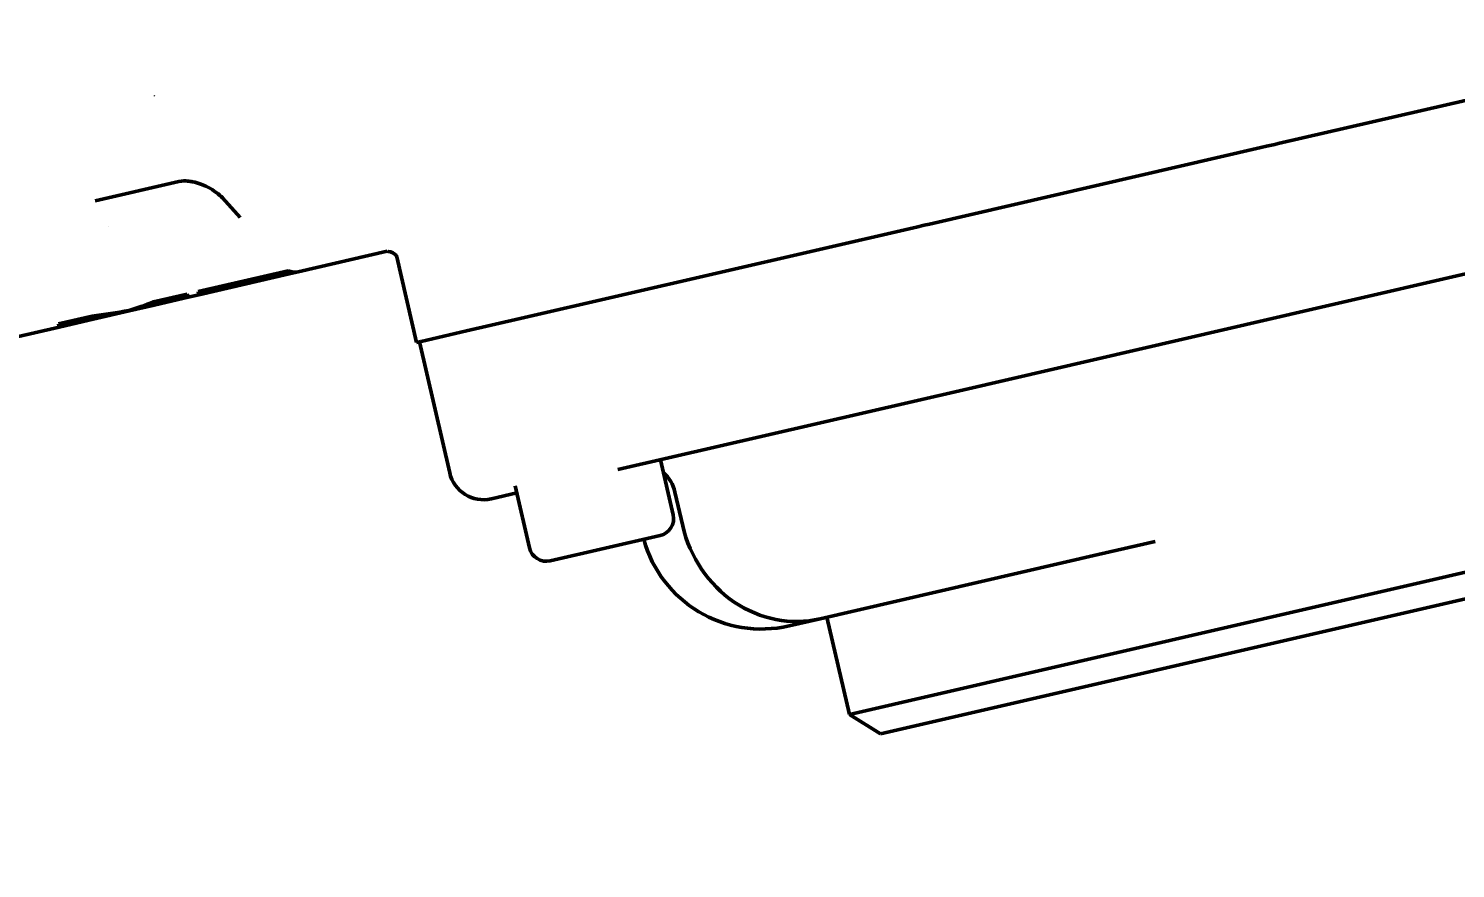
# Model space of a CAD drawing. Header units: inches. Extents: x 11 to 1621, y 11 to 1332.
# Drawn here: x 1264.19 to 1267.427, y 300.718 to 302.625 of the extents above; entities that cross this region are included whole.
import ezdxf

# ---------------------------------------------------------------- set-up
doc = ezdxf.new("R2010")
doc.units = ezdxf.units.IN
doc.header["$LTSCALE"] = 48
doc.header["$MEASUREMENT"] = 0
doc.layers.add('Dimension (ANSI)', color=7, linetype='Continuous', lineweight=25)
doc.layers.add('Visible (ANSI)', color=7, linetype='Continuous', lineweight=50)
doc.styles.add('Dimension Text', font='tahoma.ttf')
doc.dimstyles.new('ELC FT', dxfattribs={"dimscale": 48, "dimtxt": 0.12, "dimasz": 0.098425, "dimexe": 0.05, "dimexo": 0.1, "dimgap": 0.031496, "dimtad": 1, "dimdec": 5, "dimzin": 3, "dimdsep": 46, "dimlunit": 4, "dimtxsty": 'Dimension Text', "dimcen": 0.09, "dimdle": 0.5, "dimclrd": 5, "dimclre": 5, "dimclrt": 256, "dimadec": 1, "dimazin": 3, "dimtfac": 0.833333, "dimtofl": 0, "dimtmove": 0, "dimatfit": 3, "dimfxl": 0, "dimfrac": 2, "dimtolj": 1, "dimtzin": 0, "dimlwd": 25, "dimlwe": 25, "dimarcsym": 0})

# ---------------------------------------------------------------- blocks, each defined once
blk = doc.blocks.new('*D39')
at = {"layer": 'Defpoints', "color": 0, "linetype": 'Continuous', "transparency": 16777216}
for p in [(1445.072, 324.1902), (1247.197, 313.6302), (1445.072, 253.6927)]:
    blk.add_point(p, dxfattribs=at)
at = {"layer": 'Dimension (ANSI)', "color": 5, "linetype": 'Continuous', "lineweight": 25, "transparency": 16777216}
for p, q in [((1445.072, 319.3902), (1445.072, 251.2927)), ((1247.197, 308.8302), (1247.197, 251.2927)), ((1251.9214, 253.6927), (1440.3476, 253.6927))]:
    blk.add_line(p, q, dxfattribs=at)
at = {"layer": 'Dimension (ANSI)', "color": 5, "linetype": 'Continuous', "transparency": 16777216}
for points in [[(1251.9214, 254.4801), (1251.9214, 252.9053), (1247.197, 253.6927)], [(1440.3476, 254.4801), (1440.3476, 252.9053), (1445.072, 253.6927)]]:
    blk.add_solid(points, dxfattribs=at)
at = {"layer": 'Dimension (ANSI)', "linetype": 'Continuous', "lineweight": 25, "transparency": 16777216, "insert": (1346.1345, 258.8408), "char_height": 5.76, "attachment_point": 5, "style": 'Dimension Text'}
blk.add_mtext('\\A1;16\'-5 7/8"', dxfattribs=at)

msp = doc.modelspace()

# ---------------------------------------------------------------- linework, layer by layer
at = {"layer": 'Visible (ANSI)'}
for p, q in [((1267.976275, 302.583164), (1267.024449, 302.363418)), ((1266.23386, 302.180896), (1266.985774, 302.354489)), ((1266.998309, 302.357383), (1266.985774, 302.354489)), ((1266.998309, 302.357383), (1267.017119, 302.361725)), ((1267.017119, 302.361725), (1267.024449, 302.363418)), ((1264.340567, 302.233511), (1264.530731, 302.277414)), ((1264.629329, 302.24007), (1264.669362, 302.195893)), ((1264.371346, 302.17516), (1264.371345, 302.17516)), ((1266.197473, 302.172495), (1265.304717, 301.966386)), ((1266.197473, 302.172495), (1266.204353, 302.174083)), ((1266.204353, 302.174083), (1266.221995, 302.178157)), ((1266.23386, 302.180896), (1266.221995, 302.178157)), ((1267.939564, 302.180733), (1267.102552, 301.987494)), ((1265.003628, 302.119105), (1264.801156, 302.072361)), ((1265.003931, 302.119174), (1265.003924, 302.119173)), ((1265.025315, 302.106461), (1265.070156, 301.912234)), ((1264.574202, 302.027585), (1264.778994, 302.074865)), ((1264.575872, 302.02035), (1264.780664, 302.06763)), ((1264.778994, 302.074865), (1264.780664, 302.06763)), ((1264.780664, 302.06763), (1264.801156, 302.072361)), ((1264.575872, 302.02035), (1264.574202, 302.027585)), ((1264.417962, 301.983894), (1264.474466, 301.996939)), ((1264.472796, 302.004173), (1264.549822, 302.021956)), ((1264.472796, 302.004173), (1264.474466, 301.996939)), ((1264.474466, 301.996939), (1264.551492, 302.014722)), ((1264.549822, 302.021956), (1264.551492, 302.014722)), ((1264.575872, 302.02035), (1264.551492, 302.014722)), ((1264.257262, 301.954413), (1264.334287, 301.972196)), ((1264.258932, 301.947179), (1264.335957, 301.964962)), ((1264.334287, 301.972196), (1264.335957, 301.964962)), ((1264.335957, 301.964962), (1264.417962, 301.983894)), ((1264.417715, 301.984965), (1264.417962, 301.983894)), ((1265.304717, 301.966386), (1265.183294, 301.938353)), ((1265.183294, 301.938353), (1265.304717, 301.966386)), ((1266.311531, 301.804872), (1267.102552, 301.987494)), ((1264.258932, 301.947179), (1264.109745, 301.912736)), ((1264.257262, 301.954413), (1264.258932, 301.947179)), ((1265.080381, 301.914594), (1265.183294, 301.938353)), ((1265.07663, 301.913728), (1265.070156, 301.912234)), ((1265.145096, 301.616391), (1265.07646, 301.913689)), ((1265.07663, 301.913728), (1265.077571, 301.913945)), ((1265.079604, 301.914415), (1265.077571, 301.913945)), ((1265.080381, 301.914594), (1265.079604, 301.914415)), ((1266.311531, 301.804872), (1265.526462, 301.623625)), ((1265.623371, 301.645998), (1265.652154, 301.521325)), ((1265.293588, 301.586806), (1265.326085, 301.446046)), ((1266.051905, 301.068138), (1268.315205, 301.590662)), ((1265.239531, 301.557381), (1265.240198, 301.557535)), ((1265.297302, 301.570719), (1265.240198, 301.557535)), ((1265.673907, 301.496042), (1265.656195, 301.572764)), ((1266.122731, 301.023881), (1268.270948, 301.519836)), ((1265.62265, 301.474107), (1265.373303, 301.416541)), ((1266.616763, 301.430878), (1266.745952, 301.460704)), ((1266.616763, 301.430878), (1265.985305, 301.285095)), ((1265.985305, 301.285095), (1265.91563, 301.269009)), ((1266.051905, 301.068138), (1266.000981, 301.288714)), ((1266.122731, 301.023881), (1266.051905, 301.068138))]:
    msp.add_line(p, q, dxfattribs=at)
for centre, radius, start, end in [((1265.221818, 301.634103), 0.07874, 193, 283), ((1265.613793, 301.512468), 0.03937, 283.000202, 13), ((1265.364446, 301.454902), 0.03937, 193, 282.999798)]:
    msp.add_arc(centre, radius, start, end, dxfattribs=at)
for centre, major_axis, ratio, start_param, end_param in [((1264.267114, 303.74712), (-0.323256, 1.400177), 0.13052619, 2.68326328, 2.68326794), ((1264.658502, 302.266507), (-0.029173, -0.026437), 0.9654291, 6.28315125, 6.28318531), ((1264.407049, 303.779427), (0.394107, -1.707066), 0.13052619, 6.19108834, 6.28318531), ((1263.988451, 303.682786), (0.394107, -1.707066), 0.58542961, 0.03543434, 0.09209697), ((1264.075238, 303.702822), (-0.394107, 1.707066), 0.84963946, 3.04949569, 3.10615831), ((1265.584937, 301.556313), (0.017713, -0.076722), 0.92878331, 1.57079633, 2.23413721), ((1265.923311, 301.553622), (0.061994, -0.268527), 0.92878331, 4.71238898, 6.28318531), ((1265.853635, 301.537536), (-0.270431, -0.062434), 0.99295987, 0.03572188, 1.57079633)]:
    msp.add_ellipse(centre, major_axis=major_axis, ratio=ratio, start_param=start_param, end_param=end_param, dxfattribs=at)
for points, knots in [([(1264.629328, 302.240071), (1264.622094, 302.248054), (1264.610933, 302.257194), (1264.586269, 302.269553), (1264.576074, 302.273857), (1264.558368, 302.27739), (1264.55469, 302.277981), (1264.545816, 302.27875), (1264.539393, 302.279414), (1264.530731, 302.277414)], [0, 0, 0, 0, 0.473034078, 0.473034078, 0.743248754, 0.743248754, 0.807992735, 0.807992735, 0.878087534, 0.878087534, 0.878087534, 0.878087534]), ([(1265.025345, 302.106332), (1265.025253, 302.106623), (1265.024427, 302.109111), (1265.015837, 302.118141), (1265.003918, 302.119171), (1265.003918, 302.119171)], [0.054349871, 0.054349871, 0.054349871, 0.054349871, 0.27185075, 0.27185075, 0.705184665, 0.705184665, 0.705184665, 0.705184665])]:
    msp.add_open_spline(points, degree=3, knots=knots, dxfattribs=at)

# ---------------------------------------------------------------- dimensions: what is measured, and where the dimension line sits
at = {"layer": 'Dimension (ANSI)', "color": 5, "linetype": 'Continuous', "lineweight": 25, "true_color": 0x0000ff}
dim = msp.add_linear_dim(base=(1445.071979, 253.692735), p1=(1247.196979, 313.630235), p2=(1445.071979, 324.190163), angle=180, dimstyle='ELC FT', override={"dimgap": 0.031496, "dimdec": 5, "dimlfac": 1, "dimtol": 0, "dimlim": 0, "dimtp": 0, "dimtm": 0, "dimtdec": 2, "dimatfit": 1}, dxfattribs=at)
dim.commit()
dim.dimension.update_dxf_attribs({"geometry": '*D39', "text_midpoint": (1346.134479, 253.692735), "dimtype": 160})

doc.saveas('drawing.dxf')
